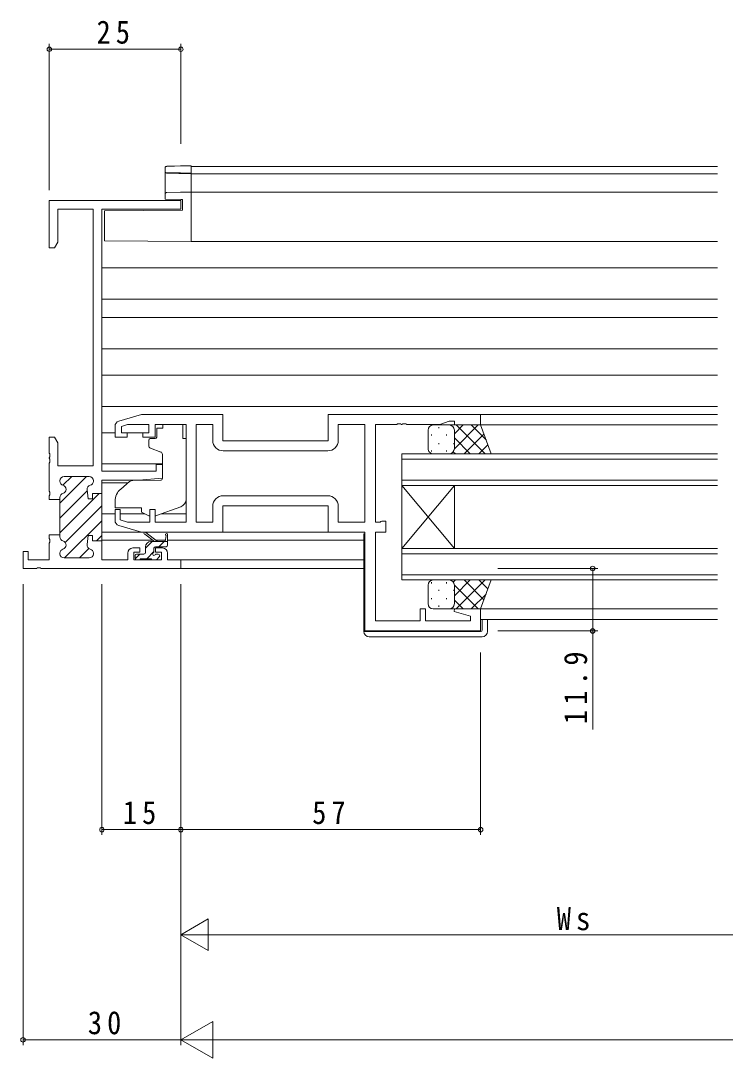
# Model space of a CAD drawing. Units: millimetres, scale not verified. Extents: x -594 to 539, y -420 to 386.
# Drawn here: x -134.5 to -0.6, y -260.1 to -62.7 of the extents above; entities that cross this region are included whole.
import ezdxf

# ---------------------------------------------------------------- set-up
doc = ezdxf.new("R2010")
doc.units = ezdxf.units.MM
doc.header["$LTSCALE"] = 2
for name, color, linetype, lineweight in [('0-3_YKK_11', 7, 'Continuous', 9), ('0-4_YKK_12', 2, 'Continuous', 9), ('0-5_YKK_13', 4, 'Continuous', 9), ('0-7_YKK_D', 6, 'Continuous', 9)]:
    doc.layers.add(name, color=color, linetype=linetype, lineweight=lineweight)
doc.styles.add('ＭＳ ゴシック', font='')
doc.styles.get('ＭＳ ゴシック').set_extended_font_data('MS Gothic')

msp = doc.modelspace()

# ---------------------------------------------------------------- linework, layer by layer
at = {"layer": '0-3_YKK_11'}
for p, q in [((-129.086, -96.939), (-129.086, -105.939)), ((-104.086, -96.939), (-129.086, -96.939)), ((-127.456, -98.569), (-120.716, -98.569)), ((-127.456, -104.848), (-127.456, -98.569)), ((-120.716, -98.569), (-120.716, -147.439)), ((-119.086, -98.569), (-104.086, -98.569)), ((-119.086, -148.439), (-119.086, -98.569)), ((-119.086, -148.439), (-119.086, -98.569)), ((-104.086, -98.569), (-104.086, -96.939)), ((-129.086, -105.939), (-128.086, -105.939)), ((-128.086, -105.939), (-127.456, -104.848)), ((-115.873, -138.925), (-111.586, -137.639)), ((-111.586, -137.639), (-96.086, -137.639)), ((-96.086, -137.639), (-96.086, -142.639)), ((-76.086, -142.639), (-76.086, -137.639)), ((-76.086, -137.639), (-47.086, -137.639)), ((-47.086, -137.639), (-47.086, -139.639)), ((-116.586, -141.939), (-116.586, -139.883)), ((-114.191, -139.569), (-115.386, -139.928)), ((-115.386, -139.928), (-115.386, -141.139)), ((-110.186, -139.569), (-114.191, -139.569)), ((-110.186, -141.139), (-110.186, -139.569)), ((-108.986, -139.569), (-108.986, -141.939)), ((-103.086, -139.569), (-108.986, -139.569)), ((-103.086, -158.109), (-103.086, -139.569)), ((-101.156, -139.569), (-101.156, -158.109)), ((-98.016, -139.569), (-101.156, -139.569)), ((-98.016, -142.569), (-98.016, -139.569)), ((-74.156, -139.569), (-74.156, -142.569)), ((-69.086, -139.569), (-74.156, -139.569)), ((-69.086, -158.109), (-69.086, -139.569)), ((-67.086, -139.569), (-67.086, -158.109)), ((-63.044, -139.569), (-67.086, -139.569)), ((-62.861, -139.449), (-63.044, -139.569)), ((-62.311, -139.449), (-62.861, -139.449)), ((-62.128, -139.569), (-62.311, -139.449)), ((-62.044, -139.569), (-62.128, -139.569)), ((-61.861, -139.449), (-62.044, -139.569)), ((-61.311, -139.449), (-61.861, -139.449)), ((-61.128, -139.569), (-61.311, -139.449)), ((-54.817, -139.569), (-61.128, -139.569)), ((-53.086, -138.939), (-54.817, -139.569)), ((-52.086, -138.939), (-53.086, -138.939)), ((-52.086, -139.639), (-52.086, -138.939)), ((-47.086, -139.639), (-52.086, -139.639)), ((-129.086, -141.939), (-129.086, -144.981)), ((-128.086, -141.939), (-129.086, -141.939)), ((-127.456, -143.03), (-128.086, -141.939)), ((-114.286, -141.939), (-116.586, -141.939)), ((-115.386, -141.139), (-114.286, -141.139)), ((-114.286, -141.139), (-114.286, -141.939)), ((-111.286, -141.139), (-110.186, -141.139)), ((-111.286, -141.939), (-111.286, -141.139)), ((-108.986, -141.939), (-111.286, -141.939)), ((-127.456, -147.439), (-127.456, -143.03)), ((-96.086, -142.639), (-76.086, -142.639)), ((-129.086, -144.981), (-128.966, -145.164)), ((-128.966, -145.714), (-129.086, -145.897)), ((-129.086, -145.897), (-129.086, -145.981)), ((-129.086, -145.981), (-128.966, -146.164)), ((-128.966, -145.164), (-128.966, -145.714)), ((-76.156, -144.569), (-96.016, -144.569)), ((-128.966, -146.714), (-129.086, -146.897)), ((-129.086, -146.897), (-129.086, -152.231)), ((-128.966, -146.164), (-128.966, -146.714)), ((-120.716, -147.439), (-127.456, -147.439)), ((-108.786, -147.139), (-108.786, -148.439)), ((-107.586, -147.139), (-108.786, -147.139)), ((-107.586, -149.745), (-107.586, -147.139)), ((-127.086, -154.537), (-121.988, -149.439)), ((-126.49, -151.113), (-124.816, -149.439)), ((-126.286, -149.439), (-121.486, -149.439)), ((-121.486, -149.439), (-126.286, -149.439)), ((-108.786, -148.439), (-119.086, -148.439)), ((-112.086, -150.139), (-107.586, -149.745)), ((-127.086, -150.34), (-127.086, -150.239)), ((-127.086, -150.239), (-127.086, -150.34)), ((-121.881, -151.98), (-121.686, -153.689)), ((-121.686, -153.689), (-121.881, -151.98)), ((-120.686, -150.239), (-120.686, -150.34)), ((-120.686, -150.34), (-120.686, -150.239)), ((-119.086, -150.139), (-112.086, -150.139)), ((-119.086, -152.689), (-119.086, -150.139)), ((-119.086, -152.689), (-119.086, -150.139)), ((-129.086, -152.231), (-128.966, -152.414)), ((-128.966, -152.964), (-129.086, -153.147)), ((-129.086, -153.147), (-129.086, -153.839)), ((-129.086, -153.839), (-127.086, -153.839)), ((-128.966, -152.414), (-128.966, -152.964)), ((-127.086, -157.366), (-121.862, -152.142)), ((-127.086, -160.194), (-119.581, -152.689)), ((-127.086, -153.839), (-127.086, -153.438)), ((-127.086, -153.839), (-127.086, -153.438)), ((-127.086, -153.438), (-127.086, -153.839)), ((-127.086, -153.839), (-127.086, -160.539)), ((-127.086, -153.839), (-127.086, -160.539)), ((-121.686, -153.689), (-120.886, -153.689)), ((-120.886, -153.689), (-121.686, -153.689)), ((-120.886, -152.689), (-119.086, -152.689)), ((-120.886, -153.689), (-120.886, -152.689)), ((-120.886, -152.689), (-120.886, -153.689)), ((-119.086, -152.689), (-120.886, -152.689)), ((-119.086, -152.689), (-120.886, -152.689)), ((-119.086, -161.689), (-119.086, -152.689)), ((-96.016, -153.109), (-76.156, -153.109)), ((-96.016, -153.109), (-76.156, -153.109)), ((-126.057, -161.994), (-119.086, -155.023)), ((-116.586, -155.739), (-115.586, -155.739)), ((-116.586, -157.795), (-116.586, -155.739)), ((-115.586, -155.739), (-115.586, -157.691)), ((-109.986, -155.739), (-108.986, -155.739)), ((-109.986, -158.109), (-109.986, -155.739)), ((-108.986, -155.739), (-108.986, -158.109)), ((-98.016, -158.109), (-98.016, -155.109)), ((-96.086, -155.039), (-96.086, -160.039)), ((-76.086, -155.039), (-96.086, -155.039)), ((-76.086, -160.039), (-76.086, -155.039)), ((-74.156, -155.109), (-74.156, -158.109)), ((-126.174, -164.939), (-119.086, -157.851)), ((-115.586, -157.691), (-114.191, -158.109)), ((-111.586, -160.039), (-115.873, -158.753)), ((-114.191, -158.109), (-109.986, -158.109)), ((-108.986, -158.109), (-103.086, -158.109)), ((-101.156, -158.109), (-98.016, -158.109)), ((-74.156, -158.109), (-69.086, -158.109)), ((-67.086, -158.109), (-66.213, -158.109)), ((-66.213, -158.109), (-66.05, -158.024)), ((-66.05, -158.024), (-65.886, -157.939)), ((-65.886, -157.939), (-65.086, -157.939)), ((-65.086, -157.939), (-65.086, -160.039)), ((-129.086, -160.539), (-129.086, -161.231)), ((-127.086, -160.539), (-129.086, -160.539)), ((-127.086, -160.539), (-129.086, -160.539)), ((-129.086, -161.231), (-128.966, -161.414)), ((-128.966, -161.414), (-128.966, -161.964)), ((-127.086, -160.539), (-127.086, -160.94)), ((-121.881, -162.399), (-121.686, -160.689)), ((-121.686, -160.689), (-121.881, -162.399)), ((-121.686, -160.689), (-120.886, -160.689)), ((-120.886, -160.689), (-121.686, -160.689)), ((-120.886, -160.689), (-120.886, -161.689)), ((-120.886, -161.689), (-120.886, -160.689)), ((-120.886, -161.689), (-119.086, -161.689)), ((-119.086, -161.689), (-120.886, -161.689)), ((-120.095, -161.689), (-119.086, -160.68)), ((-119.086, -165.309), (-119.086, -161.689)), ((-96.086, -160.039), (-111.586, -160.039)), ((-69.086, -160.039), (-76.086, -160.039)), ((-69.086, -178.839), (-69.086, -160.039)), ((-67.086, -160.039), (-67.086, -176.909)), ((-65.086, -160.039), (-67.086, -160.039)), ((-134.086, -163.739), (-134.086, -166.939)), ((-133.086, -163.739), (-134.086, -163.739)), ((-133.086, -165.309), (-133.086, -163.739)), ((-128.966, -161.964), (-129.086, -162.147)), ((-129.086, -162.147), (-129.086, -165.309)), ((-123.345, -164.939), (-121.548, -163.142)), ((-111.886, -163.039), (-113.186, -163.039)), ((-112.986, -163.839), (-111.886, -163.839)), ((-112.986, -165.309), (-112.986, -163.839)), ((-111.886, -163.839), (-111.886, -163.039)), ((-108.886, -163.039), (-108.886, -163.839)), ((-107.586, -163.039), (-108.886, -163.039)), ((-108.886, -163.839), (-107.786, -163.839)), ((-107.786, -163.839), (-107.786, -165.309)), ((-129.086, -165.309), (-133.086, -165.309)), ((-127.086, -164.038), (-127.086, -164.139)), ((-127.086, -164.139), (-127.086, -164.038)), ((-126.286, -164.939), (-121.486, -164.939)), ((-121.486, -164.939), (-126.286, -164.939)), ((-120.686, -164.139), (-120.686, -164.038)), ((-120.686, -164.038), (-120.686, -164.139)), ((-114.186, -165.309), (-119.086, -165.309)), ((-114.186, -164.039), (-114.186, -165.309)), ((-107.786, -165.309), (-112.986, -165.309)), ((-106.586, -165.309), (-106.586, -164.039)), ((-104.086, -165.309), (-106.586, -165.309)), ((-104.086, -166.939), (-104.086, -165.309)), ((-134.086, -166.939), (-131.544, -166.939)), ((-131.544, -166.939), (-131.361, -166.819)), ((-131.361, -166.819), (-130.811, -166.819)), ((-130.811, -166.819), (-130.628, -166.939)), ((-130.628, -166.939), (-104.086, -166.939)), ((-58.586, -174.639), (-57.586, -174.639)), ((-58.586, -176.909), (-58.586, -174.639)), ((-57.586, -174.639), (-57.586, -176.909)), ((-52.115, -175.162), (-52.046, -174.639)), ((-49.016, -175.992), (-52.115, -175.162)), ((-52.046, -174.639), (-47.086, -174.639)), ((-47.086, -174.639), (-47.086, -178.839)), ((-67.086, -176.909), (-58.586, -176.909)), ((-57.586, -176.909), (-49.016, -176.909)), ((-49.016, -176.909), (-49.016, -175.992)), ((-47.086, -178.839), (-69.086, -178.839))]:
    msp.add_line(p, q, dxfattribs=at)
msp.add_lwpolyline([(-127.086, -160.539), (-127.086, -160.94), (-127.086, -160.539)], dxfattribs=at)
for centre, radius, start, end in [((-115.586, -139.883), 1, 106.69925, 180.00003), ((-96.016, -142.569), 2, 180, 269.99998), ((-76.156, -142.569), 2, 270, 359.99998), ((-126.286, -150.239), 0.8, 90, 179.99998), ((-126.286, -150.239), 0.8, 90, 179.99998), ((-121.486, -150.239), 0.8, 0, 89.99998), ((-121.486, -150.239), 0.8, 0, 89.99998), ((-126.286, -150.34), 0.8, 180.00002, 255.52251), ((-126.286, -150.34), 0.8, 180.00002, 255.52251), ((-126.686, -151.889), 0.8, 284.47751, 75.52248), ((-126.686, -151.889), 0.8, 284.47751, 75.52248), ((-121.086, -151.889), 0.8, 104.47752, 186.50302), ((-121.086, -151.889), 0.8, 104.47752, 186.50302), ((-121.486, -150.34), 0.8, 284.47748, 359.99997), ((-121.486, -150.34), 0.8, 284.47748, 359.99997), ((-126.286, -153.438), 0.8, 104.47748, 179.99997), ((-126.286, -153.438), 0.8, 104.47748, 179.99997), ((-96.016, -155.109), 2, 90, 179.99998), ((-76.156, -155.109), 2, 0, 89.99998), ((-115.586, -157.795), 1, 179.99995, 253.30074), ((-126.286, -160.94), 0.8, 180.00002, 255.52251), ((-126.286, -160.94), 0.8, 180.00002, 255.52251), ((-126.686, -162.489), 0.8, 284.47751, 75.52248), ((-126.686, -162.489), 0.8, 284.47751, 75.52248), ((-126.286, -164.038), 0.8, 104.47748, 179.99997), ((-126.286, -164.038), 0.8, 104.47748, 179.99997), ((-121.086, -162.489), 0.8, 173.49696, 255.52246), ((-121.086, -162.489), 0.8, 173.49696, 255.52246), ((-121.486, -164.038), 0.8, 0.00002, 75.52251), ((-121.486, -164.038), 0.8, 0.00002, 75.52251), ((-113.186, -164.039), 1, 90, 179.99998), ((-107.586, -164.039), 1, 0, 89.99998), ((-126.286, -164.139), 0.8, 180, 269.99998), ((-126.286, -164.139), 0.8, 180, 269.99998), ((-121.486, -164.139), 0.8, 270, 359.99998), ((-121.486, -164.139), 0.8, 270, 359.99998)]:
    msp.add_arc(centre, radius, start, end, dxfattribs=at)
at = {"layer": '0-4_YKK_12'}
for p, q in [((-102.086, -90.439), (-2.086, -90.439)), ((-102.086, -104.739), (-102.086, -90.439)), ((-102.086, -91.839), (-2.086, -91.839)), ((-102.086, -95.339), (-2.086, -95.339)), ((-102.086, -104.739), (-2.086, -104.739)), ((-119.086, -109.739), (-2.086, -109.739)), ((-119.086, -115.693), (-2.086, -115.693)), ((-119.086, -119.186), (-2.086, -119.186)), ((-119.086, -125.139), (-2.086, -125.139)), ((-119.086, -130.139), (-2.086, -130.139)), ((-119.086, -136.139), (-2.086, -136.139)), ((-47.386, -137.639), (-2.086, -137.639)), ((-47.586, -139.639), (-2.086, -139.639)), ((-119.086, -141.139), (-116.586, -141.139)), ((-115.086, -141.139), (-110.486, -141.139)), ((-62.086, -145.139), (-2.086, -145.139)), ((-62.086, -145.139), (-62.086, -151.139)), ((-119.086, -147.026), (-107.586, -147.026)), ((-62.086, -146.139), (-2.086, -146.139)), ((-119.086, -150.652), (-114.097, -150.652)), ((-62.086, -150.139), (-2.086, -150.139)), ((-62.086, -151.139), (-2.086, -151.139)), ((-62.086, -163.139), (-52.086, -151.139)), ((-62.086, -151.139), (-52.086, -163.139)), ((-62.086, -151.139), (-62.086, -163.139)), ((-52.086, -151.139), (-52.086, -163.139)), ((-119.086, -156.539), (-116.586, -156.539)), ((-115.586, -156.539), (-110.936, -156.539)), ((-107.771, -156.539), (-103.086, -156.539)), ((-119.086, -161.539), (-109.437, -161.539)), ((-108.842, -161.539), (-107.037, -161.539)), ((-106.586, -161.539), (-69.286, -161.539)), ((-62.086, -163.139), (-2.086, -163.139)), ((-62.086, -163.139), (-62.086, -169.139)), ((-104.386, -165.309), (-69.286, -165.309)), ((-62.086, -164.139), (-2.086, -164.139)), ((-69.286, -166.939), (-104.386, -166.939)), ((-62.086, -168.139), (-2.086, -168.139)), ((-62.086, -169.139), (-2.086, -169.139)), ((-47.586, -174.639), (-2.086, -174.639)), ((-47.086, -176.639), (-2.086, -176.639))]:
    msp.add_line(p, q, dxfattribs=at)
at = {"layer": '0-5_YKK_13'}
for p, q in [((-107.086, -91.374), (-107.086, -90.738)), ((-104.138, -90.345), (-102.086, -90.308)), ((-102.086, -90.308), (-102.086, -90.608)), ((-102.086, -91.408), (-102.086, -90.608)), ((-107.086, -91.464), (-107.086, -91.374)), ((-107.086, -95.721), (-107.086, -91.464)), ((-106.791, -91.753), (-102.086, -91.834)), ((-102.086, -91.834), (-102.086, -91.708)), ((-102.086, -91.834), (-102.086, -92.134)), ((-102.086, -95.039), (-102.086, -92.134)), ((-106.791, -95.421), (-104.115, -95.375)), ((-104.115, -95.375), (-102.086, -95.339)), ((-102.086, -95.039), (-102.086, -95.339)), ((-102.086, -95.339), (-102.086, -95.639)), ((-102.086, -104.139), (-102.086, -95.639)), ((-103.786, -96.739), (-104.112, -96.733)), ((-103.786, -98.739), (-103.786, -96.739)), ((-103.786, -98.739), (-118.586, -98.868)), ((-118.586, -103.995), (-118.586, -98.868)), ((-118.586, -104.595), (-118.586, -103.995)), ((-102.086, -104.739), (-118.586, -104.595)), ((-102.086, -104.139), (-102.086, -104.739)), ((-107.486, -139.569), (-107.486, -140.239)), ((-107.486, -139.569), (-103.686, -139.569)), ((-103.686, -139.569), (-103.686, -140.239)), ((-56.086, -139.639), (-53.086, -139.639)), ((-55.006, -140.059), (-55.006, -140.259)), ((-47.086, -139.639), (-53.086, -139.639)), ((-52.086, -144.16), (-47.566, -139.639)), ((-52.086, -141.331), (-50.394, -139.639)), ((-51.718, -139.639), (-46.218, -145.139)), ((-48.889, -139.639), (-46.055, -142.473)), ((-45.086, -145.139), (-47.086, -139.639)), ((-108.656, -141.239), (-108.656, -140.239)), ((-107.486, -140.239), (-108.656, -140.239)), ((-108.656, -141.239), (-108.656, -141.939)), ((-103.686, -141.239), (-103.686, -140.239)), ((-103.686, -142.239), (-103.686, -141.239)), ((-57.086, -144.139), (-57.086, -140.639)), ((-56.421, -141.474), (-56.421, -141.674)), ((-53.591, -141.474), (-53.591, -141.674)), ((-52.176, -140.225), (-52.176, -140.259)), ((-52.086, -140.639), (-52.086, -144.139)), ((-52.086, -140.639), (-52.086, -144.139)), ((-52.086, -142.099), (-49.046, -145.139)), ((-50.237, -145.139), (-46.46, -141.361)), ((-110.186, -142.539), (-110.186, -143.589)), ((-108.956, -142.239), (-109.886, -142.239)), ((-109.857, -144.059), (-107.857, -144.787)), ((-103.686, -142.239), (-103.086, -142.239)), ((-103.086, -153.794), (-103.086, -142.239)), ((-55.006, -143.089), (-55.006, -143.289)), ((-52.176, -143.089), (-52.176, -143.289)), ((-47.409, -145.139), (-45.705, -143.436)), ((-107.586, -145.236), (-107.586, -149.842)), ((-56.421, -144.504), (-56.421, -144.704)), ((-53.086, -145.139), (-56.086, -145.139)), ((-53.591, -144.504), (-53.591, -144.704)), ((-53.086, -145.139), (-45.086, -145.139)), ((-53.066, -145.139), (-53.066, -145.139)), ((-52.281, -144.733), (-51.875, -145.139)), ((-113.823, -150.422), (-115.514, -151.841)), ((-107.803, -150.141), (-113.189, -150.188)), ((-116.586, -154.139), (-116.586, -155.439)), ((-116.586, -155.439), (-111.586, -155.439)), ((-111.586, -155.439), (-111.586, -155.739)), ((-111.586, -155.739), (-111.586, -156.236)), ((-108.714, -156.88), (-104.076, -155.205)), ((-110.28, -156.845), (-111.586, -156.236)), ((-111.513, -160.039), (-119.086, -160.039)), ((-109.086, -161.809), (-110.905, -160.408)), ((-110.786, -163.092), (-109.503, -161.809)), ((-108.486, -161.809), (-110.704, -160.127)), ((-109.786, -161.809), (-106.586, -161.809)), ((-108.258, -162.809), (-107.258, -161.809)), ((-106.886, -160.683), (-107.084, -161.809)), ((-106.586, -162.509), (-106.586, -160.51)), ((-96.586, -160.039), (-75.586, -160.039)), ((-69.286, -160.339), (-69.286, -178.639)), ((-69.086, -160.339), (-69.286, -160.339)), ((-110.786, -163.909), (-110.786, -162.809)), ((-110.558, -165.109), (-109.186, -163.737)), ((-109.186, -163.748), (-109.186, -163.109)), ((-108.886, -162.809), (-106.886, -162.809)), ((-112.786, -164.509), (-112.786, -165.009)), ((-112.777, -165.083), (-111.903, -164.209)), ((-111.086, -164.209), (-112.486, -164.209)), ((-112.486, -165.309), (-111.986, -165.309)), ((-111.786, -165.109), (-109.686, -165.109)), ((-109.486, -165.309), (-108.886, -165.309)), ((-108.386, -164.209), (-108.725, -164.209)), ((-108.674, -165.221), (-108.174, -164.721)), ((-56.421, -169.774), (-56.421, -169.574)), ((-53.086, -169.139), (-56.086, -169.139)), ((-53.591, -169.774), (-53.591, -169.574)), ((-53.086, -169.139), (-45.086, -169.139)), ((-53.066, -169.139), (-53.066, -169.139)), ((-52.281, -169.546), (-51.875, -169.139)), ((-52.086, -172.179), (-49.046, -169.139)), ((-51.718, -174.639), (-46.218, -169.139)), ((-50.237, -169.139), (-46.46, -172.917)), ((-47.409, -169.139), (-45.705, -170.843)), ((-45.086, -169.139), (-47.086, -174.639)), ((-57.086, -170.139), (-57.086, -173.639)), ((-55.006, -171.189), (-55.006, -170.989)), ((-52.176, -171.189), (-52.176, -170.989)), ((-52.086, -170.119), (-47.566, -174.639)), ((-52.086, -173.639), (-52.086, -170.139)), ((-52.086, -173.639), (-52.086, -170.139)), ((-56.421, -172.804), (-56.421, -172.604)), ((-53.591, -172.804), (-53.591, -172.604)), ((-52.086, -172.947), (-50.394, -174.639)), ((-48.889, -174.639), (-46.055, -171.805)), ((-56.086, -174.639), (-53.086, -174.639)), ((-55.006, -174.219), (-55.006, -174.019)), ((-47.086, -174.639), (-53.086, -174.639)), ((-52.176, -174.054), (-52.176, -174.019)), ((-46.786, -176.639), (-46.786, -178.639)), ((-45.786, -178.939), (-45.786, -176.639)), ((-69.286, -178.639), (-69.286, -178.939)), ((-68.786, -178.939), (-69.286, -178.939)), ((-47.086, -178.939), (-68.786, -178.939)), ((-68.286, -179.939), (-46.786, -179.939))]:
    msp.add_line(p, q, dxfattribs=at)
for points in [[(-106.766, -90.43), (-106.788, -90.432), (-106.83, -90.439), (-106.858, -90.445), (-106.891, -90.456), (-106.931, -90.475), (-106.979, -90.508), (-107.028, -90.56), (-107.066, -90.631), (-107.085, -90.715), (-107.086, -90.738)], [(-104.138, -90.345), (-105.316, -90.37), (-106.246, -90.4), (-106.741, -90.428)], [(-107.086, -91.464), (-107, -91.667), (-106.791, -91.753)], [(-106.772, -91.669), (-106.786, -91.671), (-106.791, -91.674)], [(-104.138, -91.673), (-105.375, -91.657), (-106.323, -91.655), (-106.772, -91.669)], [(-102.086, -91.408), (-102.086, -91.708), (-104.138, -91.673)], [(-104.112, -96.733), (-107.086, -96.682), (-107.086, -95.721)]]:
    msp.add_lwpolyline(points, dxfattribs=at)
for centre, radius, start, end in [((-106.786, -91.374), 0.3, 180.00426, 269.00446), ((-106.786, -95.721), 0.3, 90.99998, 180), ((-56.086, -140.639), 1, 89.99989, 179.99989), ((-53.086, -140.639), 1, 359.99989, 89.99989), ((-53.086, -140.639), 1, 359.99989, 89.99989), ((-108.956, -141.939), 0.3, 270, 0), ((-109.886, -142.539), 0.3, 90, 180), ((-109.686, -143.589), 0.5, 180, 250), ((-108.086, -145.236), 0.5, 0, 70), ((-56.086, -144.139), 1, 179.99989, 269.99989), ((-53.086, -144.139), 1, 269.99989, 359.99989), ((-53.086, -144.139), 1, 269.99989, 359.99989), ((-107.886, -149.842), 0.3, 270.5, 0), ((-113.586, -154.139), 3, 130, 180), ((-113.18, -151.188), 1, 90.5, 130), ((-104.586, -153.794), 1.5, 289.85326, 0), ((-109.857, -155.939), 1, 245, 262.59306), ((-109.054, -155.939), 1, 273.88683, 289.85326), ((-110.886, -160.209), 0.2, 24.41711, 264.41711), ((-109.786, -162.809), 1, 90, 180), ((-106.786, -160.51), 0.2, 0, 239.99998), ((-109.486, -163.748), 0.3, 303.05573, 0), ((-108.886, -163.109), 0.3, 90, 180), ((-106.886, -162.509), 0.3, 270, 0), ((-112.486, -164.509), 0.3, 90, 180), ((-112.486, -165.009), 0.3, 180, 270), ((-111.986, -165.109), 0.2, 270, 0), ((-111.086, -163.909), 0.3, 270, 0), ((-109.486, -165.109), 0.2, 180, 270), ((-109.186, -164.209), 0.25, 123.05573, 326.94426), ((-108.725, -164.509), 0.3, 90, 146.94426), ((-108.886, -165.009), 0.3, 270, 314.99998), ((-108.386, -164.509), 0.3, 314.99998, 90), ((-56.086, -170.139), 1, 90.00009, 180.00009), ((-53.086, -170.139), 1, 0.00009, 90.00009), ((-53.086, -170.139), 1, 0.00009, 90.00009), ((-56.086, -173.639), 1, 180.00009, 270.00009), ((-53.086, -173.639), 1, 270.00009, 0.00009), ((-53.086, -173.639), 1, 270.00009, 0.00009), ((-68.286, -178.939), 1, 180, 270), ((-47.086, -178.639), 0.3, 270, 0), ((-46.786, -178.939), 1, 270, 0)]:
    msp.add_arc(centre, radius, start, end, dxfattribs=at)
at = {"layer": '0-7_YKK_D'}
for p, q in [((-129.086, -94.939), (-129.086, -67.152)), ((-129.086, -68.152), (-104.086, -68.152)), ((-104.086, -86.152), (-104.086, -67.152)), ((-43.786, -166.939), (-24.786, -166.939)), ((-25.786, -166.939), (-25.786, -178.839)), ((-134.086, -169.939), (-134.086, -257.637)), ((-119.086, -169.939), (-119.086, -217.637)), ((-104.086, -169.939), (-104.086, -257.637)), ((-104.086, -169.939), (-104.086, -257.637)), ((-104.086, -169.939), (-104.086, -217.637)), ((-43.786, -178.839), (-24.786, -178.839)), ((-25.786, -178.839), (-25.786, -197.579)), ((-104.086, -182.939), (-104.086, -217.637)), ((-47.086, -182.939), (-47.086, -217.637)), ((-119.086, -216.637), (-104.086, -216.637)), ((-104.086, -216.637), (-47.086, -216.637)), ((-104.086, -219.637), (-104.086, -237.637)), ((-104.086, -236.637), (-98.89, -233.637)), ((-98.89, -239.637), (-98.89, -233.637)), ((-104.086, -236.637), (-93.694, -236.637)), ((-104.086, -236.637), (-98.89, -239.637)), ((-98.086, -236.637), (39.914, -236.637)), ((-104.086, -256.637), (-98.024, -253.137)), ((-98.024, -260.137), (-98.024, -253.137)), ((-104.086, -256.637), (-134.086, -256.637)), ((-104.086, -256.637), (-91.962, -256.637)), ((-104.086, -256.637), (-98.024, -260.137)), ((228.914, -256.637), (-97.086, -256.637))]:
    msp.add_line(p, q, dxfattribs=at)
for centre in [(-129.086, -68.152), (-104.086, -68.152), (-25.786, -166.939), (-25.786, -178.839), (-119.086, -216.637), (-104.086, -216.637), (-104.086, -216.637), (-47.086, -216.637), (-134.086, -256.637)]:
    msp.add_circle(centre, 0.425, dxfattribs=at)

# ---------------------------------------------------------------- texts
at = {"layer": '0-7_YKK_D', "color": 7, "char_height": 4.399, "attachment_point": 7, "style": 'ＭＳ ゴシック'}
for s, insert in [('\\T1.36;\\W0.9;25', (-120.106, -67.152)), ('\\T1.36;\\W0.9;15', (-115.106, -215.637)), ('\\T1.36;\\W0.9;57', (-79.106, -215.637)), ('\\T1.36;\\W0.9;Ws', (-32.606, -235.837)), ('\\T1.36;\\W0.9;30', (-121.756, -255.637))]:
    msp.add_mtext(s, dxfattribs=dict(at, insert=insert))
at = {"layer": '0-7_YKK_D', "color": 7, "insert": (-26.786, -196.579), "char_height": 4.399, "attachment_point": 7, "rotation": 90, "style": 'ＭＳ ゴシック'}
msp.add_mtext('\\T1.38;\\W0.9;11.9', dxfattribs=at)

doc.saveas('drawing.dxf')
